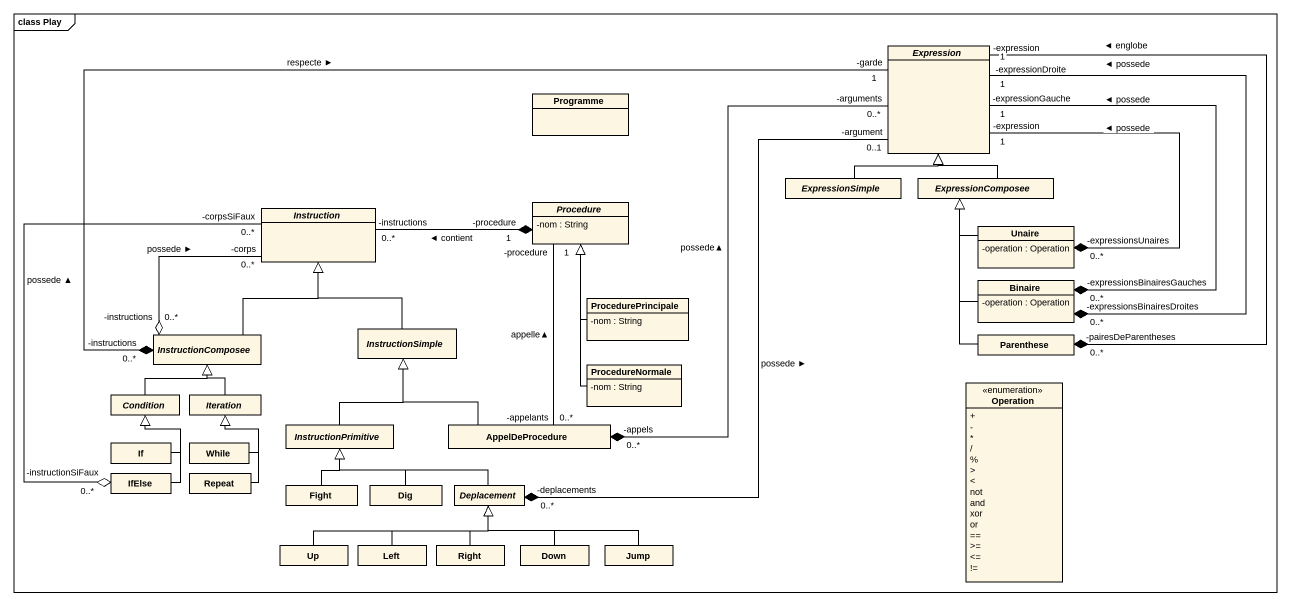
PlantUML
@startuml
mainframe class Play
hide circle
hide empty members
skinparam classAttributeIconSize 0
abstract class Expression
class Programme
abstract class ExpressionSimple
abstract class ExpressionComposee
abstract class Instruction
abstract class Procedure {
  -nom : String
}
class Unaire {
  -operation : Operation
}
class Binaire {
  -operation : Operation
}
abstract class InstructionSimple
class ProcedurePrincipale {
  -nom : String
}
abstract class InstructionComposee
class ProcedureNormale {
  -nom : String
}
class Parenthese
abstract class Condition
abstract class Iteration
enum Operation {
  +
  -
  *
  /
  %
  >
  <
  not
  and
  xor
  or
  ~==
  >=
  <=
  ~!=
}
class "If" as If_
class "While" as While_
abstract class InstructionPrimitive
class AppelDeProcedure
class IfElse
class "Repeat" as Repeat_
class Fight
class Dig
abstract class Deplacement
class "Up" as Up_
class "Left" as Left_
class "Right" as Right_
class "Down" as Down_
class Jump
ExpressionSimple -up-|> Expression
ExpressionComposee -up-|> Expression
Procedure "-procedure\n1" *-left- "-instructions\n0..*" Instruction : ◄ contient
Unaire "-expressionsUnaires\n0..*" *-up- "-expression\n1" Expression : ◄ possede
Unaire -up-|> ExpressionComposee
Binaire "-expressionsBinairesGauches\n0..*" *-up- "-expressionGauche\n1" Expression : ◄ possede
Binaire "0..*\n-expressionsBinairesDroites" *-up- "-expressionDroite\n1" Expression : ◄ possede
Binaire -up-|> ExpressionComposee
InstructionSimple -up-|> Instruction
ProcedurePrincipale -up-|> Procedure
InstructionComposee "-instructions\n0..*" *-right- "-garde\n1" Expression : respecte ►
InstructionComposee -up-|> Instruction
InstructionComposee "-instructions\n0..*" o-up- "-corps\n0..*" Instruction : possede ►
ProcedureNormale -up-|> Procedure
Parenthese "-pairesDeParentheses\n0..*" *-up- "-expression\n1" Expression : ◄ englobe
Parenthese -up-|> ExpressionComposee
Condition -up-|> InstructionComposee
Iteration -up-|> InstructionComposee
If_ -up-|> Condition
While_ -up-|> Iteration
InstructionPrimitive -up-|> InstructionSimple
AppelDeProcedure "-appels\n0..*" *-up- "-arguments\n0..*" Expression : possede▲
AppelDeProcedure "-appelants\n0..*" -up- "-procedure\n1" Procedure : appelle▲
AppelDeProcedure -up-|> InstructionSimple
IfElse "-instructionSiFaux\n0..*" o-up- "-corpsSiFaux\n0..*" Instruction : possede ▲
IfElse -up-|> Condition
Repeat_ -up-|> Iteration
Fight -up-|> InstructionPrimitive
Dig -up-|> InstructionPrimitive
Deplacement "-deplacements\n0..*" *-up- "-argument\n0..1" Expression : possede ►
Deplacement -left-|> InstructionPrimitive
Up_ -right-|> Deplacement
Left_ -up-|> Deplacement
Right_ -up-|> Deplacement
Down_ -up-|> Deplacement
Jump -left-|> Deplacement
@enduml
